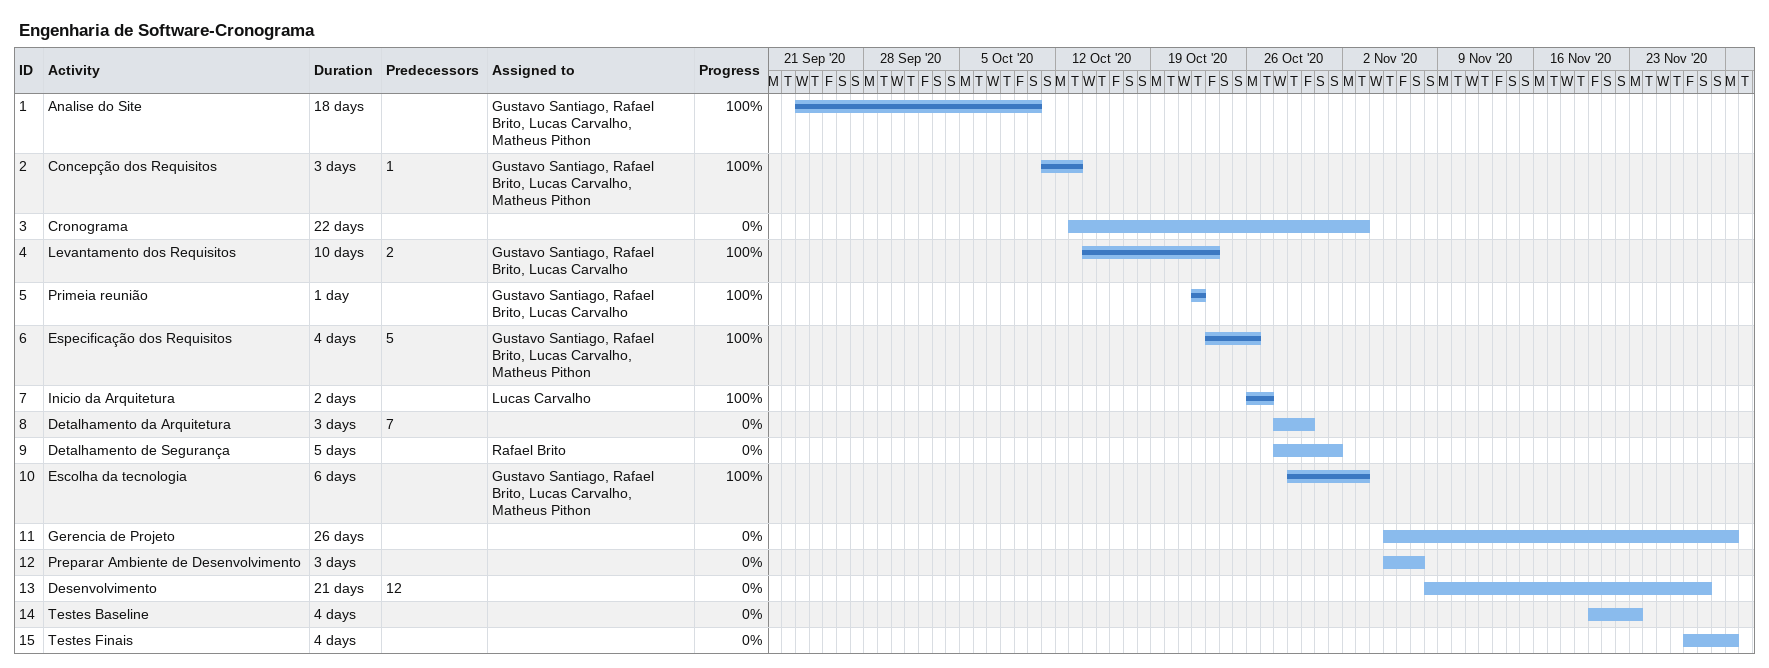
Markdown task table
Engenharia de Software-Cronograma

| ID | Task | Duration | Start | Finish | Predecessors | Resources | % complete |
|---|---|---|---|---|---|---|---|
| 1 | Analise do Site | 18d | 2020-09-23 | 2020-10-10 |  | Gustavo Santiago, Rafael Brito, Lucas Carvalho, Matheus Pithon | 100 |
| 2 | Concepção dos Requisitos | 3d | 2020-10-11 | 2020-10-13 | 1 | Gustavo Santiago, Rafael Brito, Lucas Carvalho, Matheus Pithon | 100 |
| 3 | Cronograma | 22d | 2020-10-13 | 2020-11-03 |  |  | 0 |
| 4 | Levantamento dos Requisitos | 10d | 2020-10-14 | 2020-10-23 | 2 | Gustavo Santiago, Rafael Brito, Lucas Carvalho | 100 |
| 5 | Primeia reunião | 1d | 2020-10-22 | 2020-10-22 |  | Gustavo Santiago, Rafael Brito, Lucas Carvalho | 100 |
| 6 | Especificação dos Requisitos | 4d | 2020-10-23 | 2020-10-26 | 5 | Gustavo Santiago, Rafael Brito, Lucas Carvalho, Matheus Pithon | 100 |
| 7 | Inicio da Arquitetura | 2d | 2020-10-26 | 2020-10-27 |  | Lucas Carvalho | 100 |
| 8 | Detalhamento da Arquitetura | 3d | 2020-10-28 | 2020-10-30 | 7 |  | 0 |
| 9 | Detalhamento de Segurança | 5d | 2020-10-28 | 2020-11-01 |  | Rafael Brito | 0 |
| 10 | Escolha da tecnologia | 6d | 2020-10-29 | 2020-11-03 |  | Gustavo Santiago, Rafael Brito, Lucas Carvalho, Matheus Pithon | 100 |
| 11 | Gerencia de Projeto | 26d | 2020-11-05 | 2020-11-30 |  |  | 0 |
| 12 | Preparar Ambiente de Desenvolvimento | 3d | 2020-11-05 | 2020-11-07 |  |  | 0 |
| 13 | Desenvolvimento | 21d | 2020-11-08 | 2020-11-28 | 12 |  | 0 |
| 14 | Testes Baseline | 4d | 2020-11-20 | 2020-11-23 |  |  | 0 |
| 15 | Testes Finais | 4d | 2020-11-27 | 2020-11-30 |  |  | 0 |
